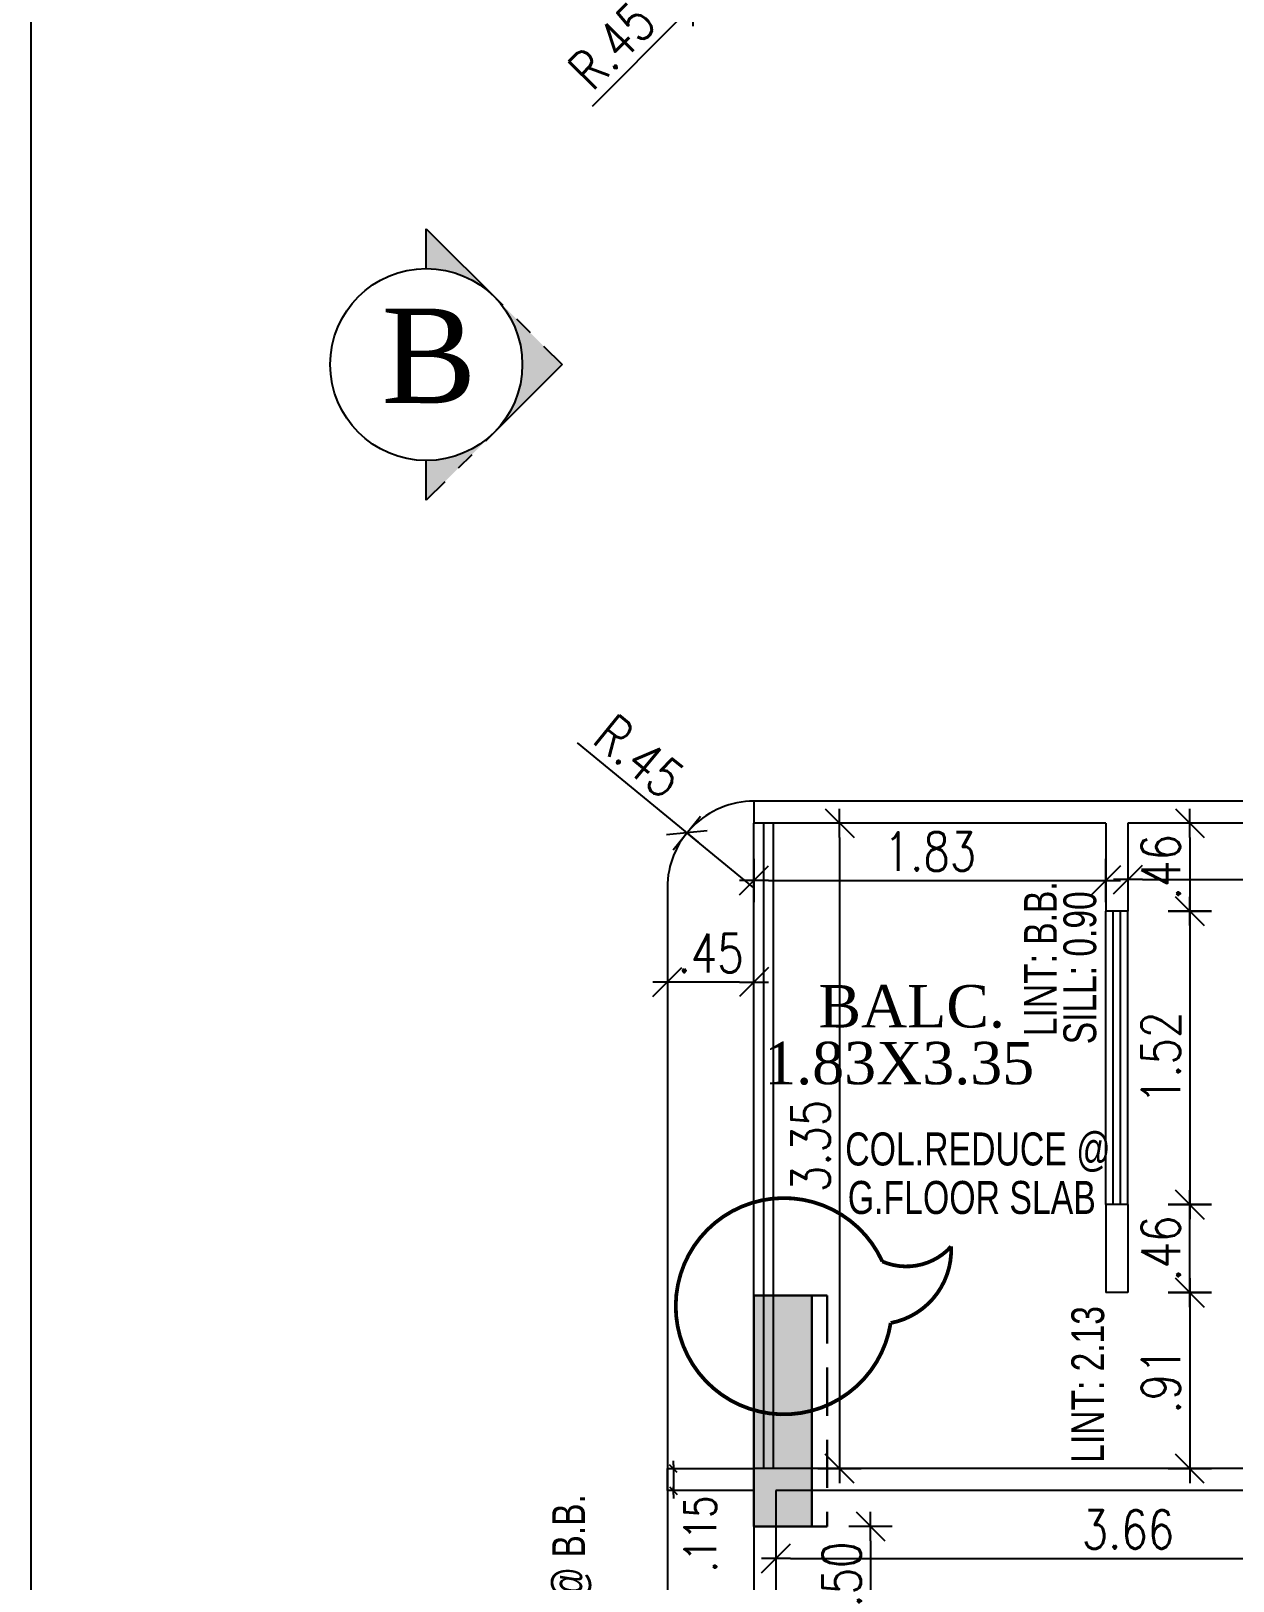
# Model space of a CAD drawing. Header units: inches. Extents: x 14331 to 14549, y 2557 to 2714.
# Drawn here: x 14382.82 to 14389.06, y 2588.55 to 2596.61 of the extents above; entities that cross this region are included whole.
import ezdxf
from ezdxf.enums import TextEntityAlignment as Align

# ---------------------------------------------------------------- set-up
doc = ezdxf.new("R2010")
doc.units = ezdxf.units.IN
doc.header["$LTSCALE"] = 0.25
doc.header["$MEASUREMENT"] = 0
doc.header["$PDMODE"] = 35
for name, pattern in [('CENTER2', [1.125, 0.75, -0.125, 0.125, -0.125]), ('DASHEDX2', [1.5, 1, -0.5]), ('HIDDEN', [0.375, 0.25, -0.125])]:
    doc.linetypes.add(name, pattern=pattern)
for name, color, linetype in [('dimension', 7, 'Continuous'), ('edge back', 34, 'Continuous'), ('edges', 1, 'Continuous'), ('proj-internal', 1, 'DASHEDX2'), ('SECLINE', 7, 'HIDDEN'), ('steel', 251, 'Continuous'), ('text-large', 7, 'Continuous'), ('wall', 7, 'Continuous'), ('windows', 96, 'Continuous'), ('WORK TEX', 6, 'Continuous'), ('WORKING DIM', 7, 'Continuous')]:
    doc.layers.add(name, color=color, linetype=linetype)
doc.layers.add('P-COL', color=7, linetype='Continuous', lineweight=30)
doc.layers.add('P-COLHAT', color=8, linetype='Continuous', lineweight=25)
doc.styles.add('ARIAL', font='TIMES_0.TTF')
doc.styles.add('ARL', font='swisscl_0.ttf')
doc.styles.add('romans', font='romans.shx', dxfattribs={"width": 0.8})
doc.dimstyles.new('121', dxfattribs={"dimscale": 0.1, "dimtxt": 1.65, "dimasz": 0.2, "dimexe": 0.03125, "dimexo": 0.25, "dimgap": 0.5, "dimtad": 1, "dimzin": 4, "dimdsep": 46, "dimtxsty": 'romans', "dimblk1": 'MINITICK', "dimblk2": 'MINITICK', "dimsah": 1, "dimcen": 1, "dimse1": 1, "dimse2": 1, "dimclrd": 252, "dimclre": 256, "dimclrt": 7, "dimadec": 3, "dimazin": 0, "dimtfac": 0.8, "dimtix": 1, "dimtmove": 2, "dimatfit": 3, "dimfxl": 0, "dimtolj": 1, "dimtzin": 3, "dimarcsym": 0})
doc.dimstyles.new('minitick-100', dxfattribs={"dimscale": 0.1, "dimtxt": 2, "dimasz": 0.75, "dimexe": 0.03125, "dimexo": 0.25, "dimgap": 0.5, "dimtad": 1, "dimzin": 4, "dimdsep": 46, "dimtxsty": 'romans', "dimblk1": 'MINITICK', "dimblk2": 'MINITICK', "dimsah": 1, "dimcen": 1, "dimse1": 1, "dimse2": 1, "dimclrd": 252, "dimclre": 256, "dimclrt": 256, "dimadec": 3, "dimazin": 0, "dimtfac": 0.8, "dimtix": 1, "dimtmove": 2, "dimatfit": 3, "dimfxl": 0, "dimtolj": 1, "dimtzin": 3, "dimarcsym": 0})

# ---------------------------------------------------------------- blocks, each defined once
blk = doc.blocks.new('BLC-A')
at = {"layer": 'P-COLHAT', "lineweight": 30}
blk.add_hatch(color=256, dxfattribs=at).paths.add_polyline_path([(-7.1436, -0.1857), (-6.8436, -0.1857), (-6.8436, 1.0143), (-7.1436, 1.0143)])
at = {"layer": 'P-COL'}
blk.add_lwpolyline([(-7.1436, -0.1857), (-6.8436, -0.1857), (-6.8436, 1.0143), (-7.1436, 1.0143)], close=True, dxfattribs=at)
blk = doc.blocks.new('MINITICK')
at = {"color": 7}
for p, q in [((0, -1.5), (0, 1.5)), ((1, 1), (-1, -1)), ((-1, 0), (1, 0))]:
    blk.add_line(p, q, dxfattribs=at)
blk = doc.blocks.new('*D185')
at = {"layer": 'Defpoints', "color": 0, "ltscale": 10, "transparency": 16777216}
for p in [(14386.5756, 2592.4906), (14388.4049, 2592.4906), (14388.4049, 2592.1933)]:
    blk.add_point(p, dxfattribs=at)
at = {"layer": 'dimension', "color": 252, "lineweight": -2, "ltscale": 10, "transparency": 16777216}
blk.add_line((14386.6506, 2592.1933), (14388.3299, 2592.1933), dxfattribs=at)
at = {"layer": 'dimension', "color": 252, "lineweight": -2, "ltscale": 10, "transparency": 16777216, "xscale": 0.07500000000000001, "yscale": 0.07500000000000001, "zscale": 0.07500000000000001, "rotation": 180}
blk.add_blockref('MINITICK', (14386.5756, 2592.1933), dxfattribs=at)
at = {"layer": 'dimension', "color": 252, "lineweight": -2, "ltscale": 10, "transparency": 16777216, "xscale": 0.07500000000000001, "yscale": 0.07500000000000001, "zscale": 0.07500000000000001}
blk.add_blockref('MINITICK', (14388.4049, 2592.1933), dxfattribs=at)
at = {"layer": 'dimension', "ltscale": 10, "transparency": 16777216, "insert": (14387.4903, 2592.3433), "char_height": 0.2, "attachment_point": 5, "style": 'romans'}
blk.add_mtext('\\A1;1.83', dxfattribs=at)
blk = doc.blocks.new('*D186')
at = {"layer": 'Defpoints', "color": 0, "ltscale": 10, "transparency": 16777216}
for p in [(14386.854, 2592.4906), (14387.0206, 2589.137), (14387.2148, 2589.137)]:
    blk.add_point(p, dxfattribs=at)
at = {"layer": 'dimension', "color": 252, "lineweight": -2, "ltscale": 10, "transparency": 16777216}
blk.add_line((14387.0206, 2592.4156), (14387.0206, 2589.212), dxfattribs=at)
at = {"layer": 'dimension', "color": 252, "lineweight": -2, "ltscale": 10, "transparency": 16777216, "xscale": 0.07500000000000001, "yscale": 0.07500000000000001, "zscale": 0.07500000000000001}
for p, rotation in [((14387.0206, 2592.4906), 90), ((14387.0206, 2589.137), 270)]:
    blk.add_blockref('MINITICK', p, dxfattribs=dict(at, rotation=rotation))
at = {"layer": 'dimension', "ltscale": 10, "transparency": 16777216, "insert": (14386.8706, 2590.8138), "char_height": 0.2, "attachment_point": 5, "rotation": 90, "style": 'romans'}
blk.add_mtext('\\A1;3.35', dxfattribs=at)
blk = doc.blocks.new('*D187')
at = {"layer": 'Defpoints', "color": 0, "ltscale": 10, "transparency": 16777216}
for p in [(14388.5192, 2592.4906), (14388.5192, 2592.0333), (14388.8403, 2592.0333)]:
    blk.add_point(p, dxfattribs=at)
at = {"layer": 'dimension', "color": 252, "lineweight": -2, "ltscale": 10, "transparency": 16777216}
blk.add_line((14388.8403, 2592.4156), (14388.8403, 2592.1083), dxfattribs=at)
at = {"layer": 'dimension', "color": 252, "lineweight": -2, "ltscale": 10, "transparency": 16777216, "xscale": 0.07500000000000001, "yscale": 0.07500000000000001, "zscale": 0.07500000000000001}
for p, rotation in [((14388.8403, 2592.4906), 90), ((14388.8403, 2592.0333), 270)]:
    blk.add_blockref('MINITICK', p, dxfattribs=dict(at, rotation=rotation))
at = {"layer": 'dimension', "ltscale": 10, "transparency": 16777216, "insert": (14388.6903, 2592.262), "char_height": 0.2, "attachment_point": 5, "rotation": 90, "style": 'romans'}
blk.add_mtext('\\A1;.46', dxfattribs=at)
blk = doc.blocks.new('*D188')
at = {"layer": 'Defpoints', "color": 0, "ltscale": 10, "transparency": 16777216}
for p in [(14388.5192, 2592.0333), (14388.5192, 2590.5089), (14388.8403, 2590.5089)]:
    blk.add_point(p, dxfattribs=at)
at = {"layer": 'dimension', "color": 252, "lineweight": -2, "ltscale": 10, "transparency": 16777216}
blk.add_line((14388.8403, 2591.9583), (14388.8403, 2590.5839), dxfattribs=at)
at = {"layer": 'dimension', "color": 252, "lineweight": -2, "ltscale": 10, "transparency": 16777216, "xscale": 0.07500000000000001, "yscale": 0.07500000000000001, "zscale": 0.07500000000000001}
for p, rotation in [((14388.8403, 2592.0333), 90), ((14388.8403, 2590.5089), 270)]:
    blk.add_blockref('MINITICK', p, dxfattribs=dict(at, rotation=rotation))
at = {"layer": 'dimension', "ltscale": 10, "transparency": 16777216, "insert": (14388.6903, 2591.2711), "char_height": 0.2, "attachment_point": 5, "rotation": 90, "style": 'romans'}
blk.add_mtext('\\A1;1.52', dxfattribs=at)
blk = doc.blocks.new('*D189')
at = {"layer": 'Defpoints', "color": 0, "ltscale": 10, "transparency": 16777216}
for p in [(14388.5192, 2590.5089), (14388.8403, 2590.5089), (14388.5192, 2590.0516)]:
    blk.add_point(p, dxfattribs=at)
at = {"layer": 'dimension', "color": 252, "lineweight": -2, "ltscale": 10, "transparency": 16777216}
blk.add_line((14388.8403, 2590.1266), (14388.8403, 2590.4339), dxfattribs=at)
at = {"layer": 'dimension', "color": 252, "lineweight": -2, "ltscale": 10, "transparency": 16777216, "xscale": 0.07500000000000001, "yscale": 0.07500000000000001, "zscale": 0.07500000000000001}
for p, rotation in [((14388.8403, 2590.5089), 90), ((14388.8403, 2590.0516), 270)]:
    blk.add_blockref('MINITICK', p, dxfattribs=dict(at, rotation=rotation))
at = {"layer": 'dimension', "ltscale": 10, "transparency": 16777216, "insert": (14388.6903, 2590.2803), "char_height": 0.2, "attachment_point": 5, "rotation": 90, "style": 'romans'}
blk.add_mtext('\\A1;.46', dxfattribs=at)
blk = doc.blocks.new('*D190')
at = {"layer": 'Defpoints', "color": 0, "ltscale": 10, "transparency": 16777216}
for p in [(14388.4049, 2590.0516), (14388.4049, 2589.137), (14388.8403, 2589.137)]:
    blk.add_point(p, dxfattribs=at)
at = {"layer": 'dimension', "color": 252, "lineweight": -2, "ltscale": 10, "transparency": 16777216}
blk.add_line((14388.8403, 2589.9766), (14388.8403, 2589.212), dxfattribs=at)
at = {"layer": 'dimension', "color": 252, "lineweight": -2, "ltscale": 10, "transparency": 16777216, "xscale": 0.07500000000000001, "yscale": 0.07500000000000001, "zscale": 0.07500000000000001}
for p, rotation in [((14388.8403, 2590.0516), 90), ((14388.8403, 2589.137), 270)]:
    blk.add_blockref('MINITICK', p, dxfattribs=dict(at, rotation=rotation))
at = {"layer": 'dimension', "ltscale": 10, "transparency": 16777216, "insert": (14388.6903, 2589.5943), "char_height": 0.2, "attachment_point": 5, "rotation": 90, "style": 'romans'}
blk.add_mtext('\\A1;.91', dxfattribs=at)
blk = doc.blocks.new('*D191')
at = {"layer": 'Defpoints', "color": 0, "ltscale": 10, "transparency": 16777216}
for p in [(14388.5192, 2592.4906), (14395.3061, 2592.4906), (14395.3061, 2592.1977)]:
    blk.add_point(p, dxfattribs=at)
at = {"layer": 'dimension', "color": 252, "lineweight": -2, "ltscale": 10, "transparency": 16777216}
blk.add_line((14388.5942, 2592.1977), (14395.2311, 2592.1977), dxfattribs=at)
at = {"layer": 'dimension', "color": 252, "lineweight": -2, "ltscale": 10, "transparency": 16777216, "xscale": 0.07500000000000001, "yscale": 0.07500000000000001, "zscale": 0.07500000000000001, "rotation": 180}
blk.add_blockref('MINITICK', (14388.5192, 2592.1977), dxfattribs=at)
at = {"layer": 'dimension', "color": 252, "lineweight": -2, "ltscale": 10, "transparency": 16777216, "xscale": 0.07500000000000001, "yscale": 0.07500000000000001, "zscale": 0.07500000000000001}
blk.add_blockref('MINITICK', (14395.3061, 2592.1977), dxfattribs=at)
at = {"layer": 'dimension', "ltscale": 10, "transparency": 16777216, "insert": (14391.9126, 2592.3477), "char_height": 0.2, "attachment_point": 5, "style": 'romans'}
blk.add_mtext('\\A1;6.79', dxfattribs=at)
blk = doc.blocks.new('*D200')
at = {"layer": 'Defpoints', "color": 0, "ltscale": 10, "transparency": 16777216}
for p in [(14386.69, 2588.837), (14386.69, 2588.336), (14387.1812, 2588.336)]:
    blk.add_point(p, dxfattribs=at)
at = {"layer": 'dimension', "color": 252, "lineweight": -2, "ltscale": 10, "transparency": 16777216}
blk.add_line((14387.1812, 2588.762), (14387.1812, 2588.411), dxfattribs=at)
at = {"layer": 'dimension', "color": 252, "lineweight": -2, "ltscale": 10, "transparency": 16777216, "xscale": 0.07500000000000001, "yscale": 0.07500000000000001, "zscale": 0.07500000000000001}
for p, rotation in [((14387.1812, 2588.837), 90), ((14387.1812, 2588.336), 270)]:
    blk.add_blockref('MINITICK', p, dxfattribs=dict(at, rotation=rotation))
at = {"layer": 'dimension', "ltscale": 10, "transparency": 16777216, "insert": (14387.0312, 2588.5865), "char_height": 0.2, "attachment_point": 5, "rotation": 90, "style": 'romans'}
blk.add_mtext('\\A1;.50', dxfattribs=at)
blk = doc.blocks.new('*D203')
at = {"layer": 'Defpoints', "color": 0, "ltscale": 10, "transparency": 16777216}
for p in [(14386.69, 2588.6793), (14390.3485, 2588.6793), (14390.3485, 2588.671)]:
    blk.add_point(p, dxfattribs=at)
at = {"layer": 'dimension', "color": 252, "lineweight": -2, "ltscale": 10, "transparency": 16777216}
blk.add_line((14386.765, 2588.671), (14390.2735, 2588.671), dxfattribs=at)
at = {"layer": 'dimension', "color": 252, "lineweight": -2, "ltscale": 10, "transparency": 16777216, "xscale": 0.07500000000000001, "yscale": 0.07500000000000001, "zscale": 0.07500000000000001, "rotation": 180}
blk.add_blockref('MINITICK', (14386.69, 2588.671), dxfattribs=at)
at = {"layer": 'dimension', "color": 252, "lineweight": -2, "ltscale": 10, "transparency": 16777216, "xscale": 0.07500000000000001, "yscale": 0.07500000000000001, "zscale": 0.07500000000000001}
blk.add_blockref('MINITICK', (14390.3485, 2588.671), dxfattribs=at)
at = {"layer": 'dimension', "ltscale": 10, "transparency": 16777216, "insert": (14388.5192, 2588.821), "char_height": 0.2, "attachment_point": 5, "style": 'romans'}
blk.add_mtext('\\A1;3.66', dxfattribs=at)
blk = doc.blocks.new('*D304')
at = {"layer": 'Defpoints', "color": 0, "ltscale": 10, "transparency": 16777216}
for p in [(14386.1256, 2591.6654), (14386.1256, 2591.5888), (14386.5756, 2591.5122)]:
    blk.add_point(p, dxfattribs=at)
at = {"layer": 'dimension', "color": 252, "lineweight": -2, "ltscale": 10, "transparency": 16777216}
blk.add_line((14386.5006, 2591.6654), (14386.2006, 2591.6654), dxfattribs=at)
at = {"layer": 'dimension', "color": 252, "lineweight": -2, "ltscale": 10, "transparency": 16777216, "xscale": 0.07500000000000001, "yscale": 0.07500000000000001, "zscale": 0.07500000000000001, "rotation": 180}
blk.add_blockref('MINITICK', (14386.1256, 2591.6654), dxfattribs=at)
at = {"layer": 'dimension', "color": 252, "lineweight": -2, "ltscale": 10, "transparency": 16777216, "xscale": 0.07500000000000001, "yscale": 0.07500000000000001, "zscale": 0.07500000000000001}
blk.add_blockref('MINITICK', (14386.5756, 2591.6654), dxfattribs=at)
at = {"layer": 'dimension', "ltscale": 10, "transparency": 16777216, "insert": (14386.3506, 2591.8154), "char_height": 0.2, "attachment_point": 5, "style": 'romans'}
blk.add_mtext('\\A1;.45', dxfattribs=at)
blk = doc.blocks.new('*D322')
at = {"layer": 'Defpoints', "color": 0, "transparency": 16777216}
for p in [(14386.1333, 2589.137), (14386.1333, 2589.0226), (14386.1569, 2589.0226)]:
    blk.add_point(p, dxfattribs=at)
at = {"layer": 'WORKING DIM', "color": 252, "lineweight": -2, "transparency": 16777216}
for p, q in [((14386.1569, 2589.157), (14386.1569, 2589.177)), ((14386.1569, 2589.137), (14386.1569, 2589.0226)), ((14386.1569, 2589.0026), (14386.1569, 2588.9826))]:
    blk.add_line(p, q, dxfattribs=at)
at = {"layer": 'WORKING DIM', "color": 252, "lineweight": -2, "transparency": 16777216, "xscale": 0.02, "yscale": 0.02, "zscale": 0.02}
for p, rotation in [((14386.1569, 2589.137), 270), ((14386.1569, 2589.0226), 90)]:
    blk.add_blockref('MINITICK', p, dxfattribs=dict(at, rotation=rotation))
at = {"layer": 'WORKING DIM', "color": 7, "transparency": 16777216, "insert": (14386.2969, 2588.7977), "char_height": 0.165, "attachment_point": 5, "rotation": 90, "style": 'romans'}
blk.add_mtext('\\A1;.115', dxfattribs=at)
blk = doc.blocks.new('*D334')
at = {"layer": 'Defpoints', "color": 0, "ltscale": 10, "transparency": 16777216}
for p in [(14386.2274, 2592.44), (14386.5756, 2592.155)]:
    blk.add_point(p, dxfattribs=at)
at = {"layer": 'dimension', "color": 252, "lineweight": -2, "ltscale": 10, "transparency": 16777216}
for p, q in [((14385.6566, 2592.9072), (14386.1694, 2592.4875)), ((14386.5756, 2592.155), (14386.2274, 2592.44))]:
    blk.add_line(p, q, dxfattribs=at)
at = {"layer": 'dimension', "color": 252, "lineweight": -2, "ltscale": 10, "transparency": 16777216, "xscale": 0.07500000000000001, "yscale": 0.07500000000000001, "zscale": 0.07500000000000001, "rotation": 320.7005479292282}
blk.add_blockref('MINITICK', (14386.2274, 2592.44), dxfattribs=at)
at = {"layer": 'dimension', "ltscale": 10, "transparency": 16777216, "insert": (14385.979, 2592.8372), "char_height": 0.2, "attachment_point": 5, "rotation": 320.70055, "style": 'romans'}
blk.add_mtext('\\A1;R.45', dxfattribs=at)
blk = doc.blocks.new('*D335')
at = {"layer": 'Defpoints', "color": 0, "ltscale": 10, "transparency": 16777216}
for p in [(14386.5756, 2597.0565), (14386.2574, 2596.7383)]:
    blk.add_point(p, dxfattribs=at)
at = {"layer": 'dimension', "color": 252, "lineweight": -2, "ltscale": 10, "transparency": 16777216}
for p, q in [((14386.5756, 2597.0565), (14386.2574, 2596.7383)), ((14385.7359, 2596.2167), (14386.2044, 2596.6853))]:
    blk.add_line(p, q, dxfattribs=at)
at = {"layer": 'dimension', "color": 252, "lineweight": -2, "ltscale": 10, "transparency": 16777216, "xscale": 0.07500000000000001, "yscale": 0.07500000000000001, "zscale": 0.07500000000000001, "rotation": 45.00000000008185}
blk.add_blockref('MINITICK', (14386.2574, 2596.7383), dxfattribs=at)
at = {"layer": 'dimension', "ltscale": 10, "transparency": 16777216, "insert": (14385.8375, 2596.5305), "char_height": 0.2, "attachment_point": 5, "rotation": 45, "style": 'romans'}
blk.add_mtext('\\A1;R.45', dxfattribs=at)

msp = doc.modelspace()

# ---------------------------------------------------------------- hatches: boundary and pattern name
at = {"layer": 'SECLINE'}
h = msp.add_hatch(color=254, dxfattribs=at)
h.paths.add_polyline_path([(14384.8729, 2595.5791), (14385.2256, 2595.2264, 0.198912), (14384.8729, 2595.3725)])
h.paths.add_polyline_path([(14385.2256, 2595.2264), (14385.5783, 2594.8737), (14385.2256, 2594.5209, 0.198912), (14385.3717, 2594.8737, 0.198912)])
h.paths.add_polyline_path([(14384.8729, 2594.3748, 0.198912), (14385.2256, 2594.5209), (14384.8729, 2594.1682)])

# ---------------------------------------------------------------- linework, layer by layer
at = {"layer": 'edge back', "color": 3, "const_width": 0.0195}
msp.add_lwpolyline([(14387.2426, 2590.2134, 0.321855), (14387.6003, 2590.2913, -0.372837), (14387.2861, 2589.8937, -6.819595)], format="xyb", close=True, dxfattribs=at)
at = {"layer": 'edges', "ltscale": 0.4}
msp.add_lwpolyline([(14386.5756, 2592.605, 0.414214), (14386.1256, 2592.155), (14386.1256, 2579.4952, 0.414214), (14386.5756, 2579.0452), (14396.1104, 2579.0452, 0.414214), (14396.5604, 2579.4952)], format="xyb", dxfattribs=at)
msp.add_lwpolyline([(14386.5756, 2589.0226), (14386.1256, 2589.0226), (14386.1256, 2589.137), (14386.5756, 2589.137)], dxfattribs=at)
at = {"layer": 'proj-internal', "color": 5, "lineweight": 30}
msp.add_lwpolyline([(14386.8756, 2590.037), (14386.9556, 2590.037), (14386.9556, 2588.837), (14386.8756, 2588.837)], dxfattribs=at)
at = {"layer": 'SECLINE', "linetype": 'CENTER2', "ltscale": 3}
msp.add_lwpolyline([(14384.8729, 2595.3725), (14384.8729, 2595.5791), (14385.5783, 2594.8737), (14384.8729, 2594.1682), (14384.8729, 2594.3748)], dxfattribs=at)
at = {"layer": 'SECLINE', "linetype": 'Continuous', "ltscale": 3}
msp.add_circle((14384.8729, 2594.8737), 0.4988, dxfattribs=at)
at = {"layer": 'steel', "color": 34}
msp.add_line((14386.5756, 2589.137), (14386.5756, 2592.4906), dxfattribs=at)
at = {"layer": 'steel'}
for p, q in [((14386.6264, 2589.137), (14386.6264, 2592.4906)), ((14386.6773, 2589.137), (14386.6773, 2592.4906))]:
    msp.add_line(p, q, dxfattribs=at)
at = {"layer": 'wall'}
for p, q in [((14395.3061, 2592.605), (14386.5756, 2592.605)), ((14386.5756, 2592.605), (14386.5756, 2592.4906)), ((14388.4049, 2592.4906), (14386.5756, 2592.4906)), ((14388.4049, 2592.4906), (14388.4049, 2592.0333)), ((14395.3061, 2592.4906), (14388.5192, 2592.4906)), ((14388.5192, 2592.4906), (14388.5192, 2592.0333)), ((14388.5192, 2592.0333), (14388.4049, 2592.0333)), ((14388.5192, 2590.5089), (14388.4049, 2590.5089)), ((14388.4049, 2590.5089), (14388.4049, 2590.0516)), ((14388.5192, 2590.5089), (14388.5192, 2590.0516)), ((14388.5192, 2590.0516), (14388.4049, 2590.0516)), ((14390.4628, 2589.137), (14386.5756, 2589.137)), ((14386.5756, 2589.137), (14386.5756, 2588.336)), ((14390.3485, 2589.0226), (14386.69, 2589.0226)), ((14386.69, 2589.0226), (14386.69, 2588.336))]:
    msp.add_line(p, q, dxfattribs=at)
at = {"layer": 'wall', "color": 6}
msp.add_line((14386.5756, 2592.605), (14386.5756, 2592.605), dxfattribs=at)
at = {"layer": 'wall'}
msp.add_lwpolyline([(14412.5187, 2613.9331), (14382.8187, 2613.9331), (14382.8187, 2571.9331), (14412.5187, 2571.9331)], close=True, dxfattribs=at)
at = {"layer": 'windows'}
for p, q in [((14388.4049, 2590.5089), (14388.4049, 2592.0333)), ((14388.443, 2590.5089), (14388.443, 2592.0333)), ((14388.4811, 2590.5089), (14388.4811, 2592.0333)), ((14388.5192, 2590.5089), (14388.5192, 2592.0333))]:
    msp.add_line(p, q, dxfattribs=at)

# ---------------------------------------------------------------- block references
at = {"layer": 'P-COLHAT'}
msp.add_blockref('BLC-A', (14393.7192, 2589.0226), dxfattribs=at)

# ---------------------------------------------------------------- texts
at = {"layer": 'SECLINE', "color": 7, "style": 'ARIAL'}
msp.add_text('B', height=0.4903, rotation=359.99913, dxfattribs=at).set_placement((14384.6398, 2594.6741))
at = {"layer": 'text-large', "style": 'ARIAL'}
for s, p in [('BALC.', (14387.3952, 2591.5396)), ('1.83X3.35', (14387.3304, 2591.2445))]:
    msp.add_text(s, height=0.22, dxfattribs=at).set_placement(p, align=Align.MIDDLE_CENTER)
at = {"layer": 'WORK TEX', "style": 'ARL'}
for s, p in [('LINT: B.B.', (14388.0643, 2591.7864)), ('SILL: 0.90', (14388.2689, 2591.7392)), ('LINT: 2.13', (14388.3102, 2589.5747)), ('0.45 ELE.PROJ. @ B.B.', (14385.6124, 2588.0636))]:
    msp.add_text(s, height=0.17, rotation=90, dxfattribs=at).set_placement(p, align=Align.MIDDLE_CENTER)
for s, p in [('COL.REDUCE @', (14387.7392, 2590.798)), ('G.FLOOR SLAB', (14387.7076, 2590.546))]:
    msp.add_text(s, height=0.171409, dxfattribs=at).set_placement(p, align=Align.MIDDLE_CENTER)

# ---------------------------------------------------------------- dimensions: what is measured, and where the dimension line sits
at = {"layer": 'dimension', "ltscale": 10}
for center, mpoint, picture, middle in [((14386.5756, 2597.0565), (14386.2574, 2596.7383), '*D335', (14385.8375, 2596.5305)), ((14386.5756, 2592.155), (14386.2274, 2592.44), '*D334', (14385.979, 2592.8372))]:
    dim = msp.add_radius_dim(center=center, mpoint=mpoint, dimstyle='minitick-100', dxfattribs=at)
    dim.commit()
    dim.dimension.update_dxf_attribs({"geometry": picture, "text_midpoint": middle})
for base, p1, p2, picture, middle in [((14387.0206, 2589.137), (14386.854, 2592.4906), (14387.2148, 2589.137), '*D186', (14386.8706, 2590.8138)), ((14388.8403, 2592.0333), (14388.5192, 2592.4906), (14388.5192, 2592.0333), '*D187', (14388.6903, 2592.262)), ((14388.8403, 2590.5089), (14388.5192, 2592.0333), (14388.5192, 2590.5089), '*D188', (14388.6903, 2591.2711)), ((14388.8403, 2590.5089), (14388.5192, 2590.0516), (14388.5192, 2590.5089), '*D189', (14388.6903, 2590.2803)), ((14388.8403, 2589.137), (14388.4049, 2590.0516), (14388.4049, 2589.137), '*D190', (14388.6903, 2589.5943)), ((14387.1812, 2588.336), (14386.69, 2588.837), (14386.69, 2588.336), '*D200', (14387.0312, 2588.5865))]:
    dim = msp.add_linear_dim(base=base, p1=p1, p2=p2, angle=90, dimstyle='minitick-100', dxfattribs=at)
    dim.commit()
    dim.dimension.update_dxf_attribs({"geometry": picture, "text_midpoint": middle})
for base, p1, p2, picture, middle in [((14388.4049, 2592.1933), (14386.5756, 2592.4906), (14388.4049, 2592.4906), '*D185', (14387.4903, 2592.3433)), ((14395.3061, 2592.1977), (14388.5192, 2592.4906), (14395.3061, 2592.4906), '*D191', (14391.9126, 2592.3477)), ((14386.1256, 2591.6654), (14386.5756, 2591.5122), (14386.1256, 2591.5888), '*D304', (14386.3506, 2591.8154)), ((14390.3485, 2588.671), (14386.69, 2588.6793), (14390.3485, 2588.6793), '*D203', (14388.5192, 2588.821))]:
    dim = msp.add_linear_dim(base=base, p1=p1, p2=p2, dimstyle='minitick-100', dxfattribs=at)
    dim.commit()
    dim.dimension.update_dxf_attribs({"geometry": picture, "text_midpoint": middle})
at = {"layer": 'WORKING DIM'}
dim = msp.add_linear_dim(base=(14386.1569, 2589.0226), p1=(14386.1333, 2589.137), p2=(14386.1333, 2589.0226), angle=270, text='.115', dimstyle='121', override={"dimfxl": 0.18, "dimfxlon": 1}, dxfattribs=at)
dim.commit()
dim.dimension.update_dxf_attribs({"geometry": '*D322', "text_midpoint": (14386.2969, 2588.7977), "dimtype": 160})

doc.saveas('drawing.dxf')
